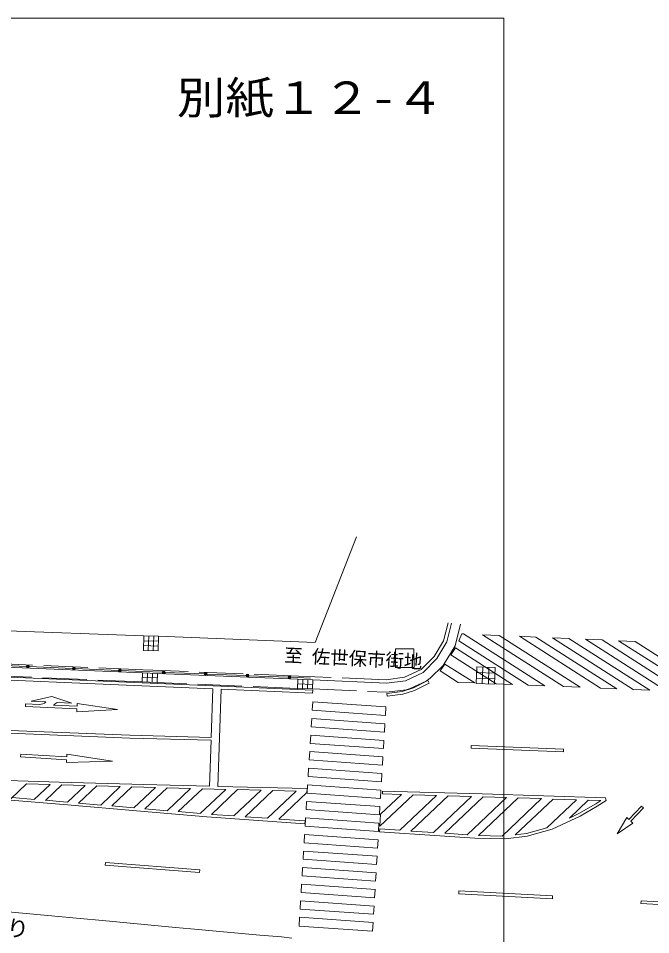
# Model space of a CAD drawing. Units: millimetres, scale not verified. Extents: x -94331 to 144568, y -56598 to 62562.
# Drawn here: x 43122 to 77447, y 12862 to 62562 of the extents above; entities that cross this region are included whole.
import ezdxf
from ezdxf.enums import TextEntityAlignment as Align

# ---------------------------------------------------------------- set-up
doc = ezdxf.new("R2010")
doc.units = ezdxf.units.MM
doc.header["$LTSCALE"] = 400
doc.linetypes.add('DASHED', pattern=[7.5, 6, -1.5])
for name, color, linetype, lineweight in [('0-0_芯', 1, 'Continuous', 30), ('0-1_躯体', 7, 'Continuous', 9), ('0-2_壁', 7, 'Continuous', 9), ('0-9_ハッチ', 7, 'Continuous', 9), ('0-F_0', 7, 'Continuous', 9)]:
    doc.layers.add(name, color=color, linetype=linetype, lineweight=lineweight)
doc.layers.add('0-7_ハッチ', color=7, linetype='Continuous')
doc.styles.add('ＭＳ ゴシック', font='')
doc.styles.get('ＭＳ ゴシック').set_extended_font_data('MS Gothic')

msp = doc.modelspace()

# ---------------------------------------------------------------- linework, layer by layer
at = {"layer": '0-1_躯体'}
for p, q in [((49938.2, 29071.6), (40763.3, 29412.7)), ((50203.6, 29062.6), (50176.4, 28265.8)), ((50469, 29053.5), (50441.8, 28256.8)), ((49920.1, 28540.4), (50716.2, 28513.3)), ((49929.2, 28806), (50725.3, 28778.9)), ((40502.8, 27459.5), (49866.5, 27061.9)), ((43572.5, 27405), (42397, 27455.6)), ((43713.6, 27398.9), (44889.1, 27348.3)), ((46064.5, 27297.7), (44889.1, 27348.3)), ((46205.6, 27291.6), (47381.1, 27241)), ((48556.5, 27190.4), (47381.1, 27241)), ((48697.6, 27184.3), (49873.1, 27133.7)), ((50947.5, 27091.7), (49873.1, 27133.7)), ((50133.9, 27051.9), (50115.3, 26557.8)), ((50401.2, 27041.8), (50382.7, 26547.8)), ((50668.6, 27031.8), (58294.2, 26712.4)), ((51076.4, 27086.7), (52150.9, 27044.7)), ((53225.3, 27002.8), (52150.9, 27044.7)), ((53354.2, 26997.7), (54428.7, 26955.8)), ((55503.1, 26913.8), (54428.7, 26955.8)), ((55632, 26908.8), (56706.5, 26866.8)), ((57780.9, 26824.9), (56706.5, 26866.8)), ((50659.3, 26784.7), (49857.2, 26814.9)), ((57909.8, 26819.8), (58984.3, 26777.9)), ((59091, 26434.5), (58284.9, 26465)), ((58563, 26702.2), (58544.2, 26207.5)), ((58831.7, 26692), (58812.9, 26197.3)), ((63100.4, 26511.5), (59100.4, 26681.8)), ((53591.9, 23554.4), (53684.9, 26199.9)), ((53943.5, 20905.6), (54128, 26180.9)), ((54128, 26180.9), (59093.7, 25968.6)), ((59100.1, 26118.5), (59093.7, 25968.6)), ((46021.5, 25417.8), (45222.5, 25457)), ((59072.9, 25033.8), (59100.3, 25485.7)), ((59100.3, 25485.7), (63075.6, 25224.3)), ((46306.5, 25103.5), (43509.8, 25240.6)), ((46299.1, 24953.6), (46306.5, 25103.5)), ((63047.3, 24748.2), (59072.9, 25033.8)), ((59018.3, 24135.4), (59045.6, 24584.6)), ((63020.5, 24299), (59045.6, 24584.6)), ((62993.7, 23849.8), (59018.3, 24135.4)), ((53500.2, 20916.7), (53587.7, 23404.5)), ((58963.8, 23237), (58991.1, 23686.2)), ((62966.9, 23400.5), (58991.1, 23686.2)), ((62940.1, 22951.3), (58963.8, 23237)), ((45758.6, 22652.4), (45749.7, 22502.7)), ((48240.8, 22279.5), (45758.6, 22652.4)), ((58909.3, 22338.6), (58936.5, 22787.8)), ((62913.3, 22502.1), (58936.5, 22787.8)), ((58854.7, 21440.2), (58882, 21889.4)), ((62859.8, 21603.6), (58882, 21889.4)), ((62886.5, 22052.8), (58909.3, 22338.6)), ((62833, 21154.3), (58854.7, 21440.2)), ((43573.9, 21042.8), (42718.2, 20232.6)), ((43573.9, 21042.8), (44842.6, 21004.6)), ((44842.6, 21004.6), (43989.7, 20197.1)), ((45476.9, 20985.4), (44590.9, 20146.5)), ((45476.9, 20985.4), (46747.3, 20948.8)), ((46747.3, 20948.8), (45793.2, 20045.5)), ((47382.3, 20930.4), (46394.3, 19994.9)), ((47382.3, 20930.4), (48652.5, 20893.6)), ((48652.5, 20893.6), (47596.6, 19893.9)), ((49287.6, 20875.2), (48196.4, 19842)), ((58808.4, 20783), (53943.5, 20905.6)), ((58800.2, 20541.8), (58827.5, 20991)), ((62806.2, 20705.1), (58827.5, 20991)), ((50560.2, 20840.7), (49395, 19737.5)), ((51197.8, 20824.7), (49996.2, 19687)), ((51197.8, 20824.7), (52472.9, 20792.5)), ((52472.9, 20792.5), (51198.5, 19585.9)), ((53110.4, 20776.5), (51799.6, 19535.4)), ((54385.5, 20744.4), (52996.9, 19429.6)), ((53110.4, 20776.5), (54385.5, 20744.4)), ((55023.1, 20728.3), (53606.4, 19387)), ((56298.2, 20696.2), (54825.4, 19301.8)), ((55023.1, 20728.3), (56298.2, 20696.2)), ((56935.8, 20680.2), (55434.9, 19259.1)), ((58210.9, 20648), (56653.9, 19173.9)), ((56935.8, 20680.2), (58210.9, 20648)), ((58780, 20567.2), (57263.4, 19131.3)), ((58780, 20567.2), (58793.3, 20783.4)), ((62779.4, 20255.9), (58800.2, 20541.8)), ((43995.1, 20202.1), (42793.3, 20303.7)), ((47596.6, 19893.9), (46397.1, 19997.6)), ((58745.7, 19643.4), (58772.9, 20092.6)), ((62752.6, 19806.6), (58772.9, 20092.6)), ((49395.9, 19738.3), (48196.4, 19842)), ((51198.5, 19585.9), (49996.2, 19687)), ((53001.9, 19434.3), (51799.6, 19535.4)), ((54825.4, 19301.8), (53606.4, 19387)), ((62725.8, 19357.4), (58745.7, 19643.4)), ((56653.9, 19173.9), (55434.9, 19259.1)), ((58691.5, 19031.4), (57263.4, 19131.3)), ((58681, 18881.8), (58691.5, 19031.4)), ((58691.1, 18745), (58718.4, 19194.2)), ((62699.1, 18908.2), (58718.4, 19194.2)), ((62672.3, 18458.9), (58691.1, 18745)), ((58636.6, 17846.6), (58663.9, 18295.8)), ((62645.5, 18009.7), (58663.9, 18295.8)), ((58582, 16948.2), (58609.3, 17397.4)), ((62591.9, 17111.2), (58609.3, 17397.4)), ((62618.7, 17560.5), (58636.6, 17846.6)), ((62565.1, 16662), (58582, 16948.2)), ((47850.1, 16774.4), (47838.8, 16624.8)), ((47838.8, 16624.8), (52959.2, 16235)), ((52970.6, 16384.5), (47850.1, 16774.4)), ((58527.5, 16049.8), (58554.8, 16499)), ((62538.4, 16212.8), (58554.8, 16499)), ((52970.6, 16384.5), (52959.2, 16235)), ((62511.6, 15763.5), (58527.5, 16049.8)), ((58473, 15151.4), (58500.2, 15600.6)), ((62505.5, 15312.8), (58500.2, 15600.6)), ((62473.2, 14864), (58473, 15151.4)), ((58418.4, 14253), (58445.7, 14702.2)), ((62441, 14415.1), (58445.7, 14702.2)), ((62408.7, 13966.3), (58418.4, 14253)), ((58391.2, 13803.8), (62377.7, 13517.3))]:
    msp.add_line(p, q, dxfattribs=at)
at = {"layer": '0-1_躯体', "linetype": 'DASHED'}
for p, q in [((49894.9, 27233.5), (39696.3, 27661.5)), ((49836.9, 26568.3), (40482.1, 26969.4)), ((58329, 26883.8), (49894.9, 27233.5)), ((63096.5, 26682.1), (58329, 26883.8)), ((58260.2, 26218.2), (50650, 26537.7)), ((59081.6, 26187.1), (63104, 26006.8))]:
    msp.add_line(p, q, dxfattribs=at)
at = {"layer": '0-1_躯体'}
for points in [[(61482.7, 34434.6), (59229.6, 28700.4), (50734.3, 29044.5)], [(59100.1, 26118.5), (53690.7, 26349.8), (49840.1, 26514.5), (39697.7, 26950.7)], [(39691.1, 26800.8), (49833.7, 26364.6), (53684.3, 26199.9), (53684.9, 26199.9)], [(44259.2, 25354), (43517.2, 25390.4), (43509.8, 25240.6)], [(46021.5, 25417.8), (44937.5, 25771.3), (43824.2, 25525.5), (44623.2, 25486.3)], [(46321.2, 25403.1), (46313.8, 25253.3), (45028, 25316.3)], [(46299.1, 24953.6), (48507.5, 25070.6), (46321.2, 25403.1)], [(28733.1, 24439.1), (32049.3, 24272.9), (36720.9, 24049.7), (42647.7, 23786.9), (49170.9, 23527.4), (53587.7, 23404.5)], [(53591.9, 23554.4), (49176, 23677.3), (42654, 23936.8), (36727.8, 24199.6), (32056.6, 24422.7), (28740.6, 24589)], [(45740.8, 22352.9), (43245.2, 22501.2), (43254.1, 22650.9), (45749.7, 22502.7)], [(48240.8, 22279.5), (45731.9, 22203.2), (45740.8, 22352.9)], [(53500.2, 20916.7), (49934.8, 21006.5), (45338.4, 21139.7), (40824.7, 21275.7), (34160.2, 21475.1), (29313.2, 21648.4), (24901.1, 21783.5)], [(49287.6, 20875.2), (49930.8, 20856.6), (50560.2, 20840.7)], [(41380.3, 20272.5), (45568.8, 19918.6), (49752.4, 19557), (53349.5, 19254.6), (58681, 18881.8)], [(45797.4, 20049.4), (45581.5, 20068.1), (44596, 20151.4)], [(62350.4, 13059.8), (58362.2, 13326.9), (58391.2, 13803.8)]]:
    msp.add_lwpolyline(points, dxfattribs=at)
for points in [[(49938.2, 29071.6), (49911.1, 28274.8), (50707.2, 28247.7), (50734.3, 29044.5)], [(50668.6, 27031.8), (49866.5, 27061.9), (49848, 26567.9), (50650, 26537.7)], [(59100.4, 26681.8), (58294.2, 26712.4), (58275.5, 26217.7), (59081.6, 26187.1)]]:
    msp.add_lwpolyline(points, close=True, dxfattribs=at)
for centre, radius in [((43643, 27401.9), 75), ((43643, 27401.9), 49.5), ((43643, 27401.9), 24.5), ((46135, 27294.6), 75), ((46135, 27294.6), 49.5), ((46135, 27294.6), 24.5), ((48627.1, 27187.3), 75), ((48627.1, 27187.3), 49.5), ((48627.1, 27187.3), 24.5), ((51012, 27089.2), 75), ((51012, 27089.2), 49.5), ((51012, 27089.2), 24.5), ((53289.8, 27000.3), 75), ((53289.8, 27000.3), 49.5), ((53289.8, 27000.3), 24.5), ((55567.6, 26911.3), 75), ((55567.6, 26911.3), 49.5), ((55567.6, 26911.3), 24.5), ((57845.4, 26822.4), 75), ((57845.4, 26822.4), 49.5), ((57845.4, 26822.4), 24.5)]:
    msp.add_circle(centre, radius, dxfattribs=at)
for centre, radius, start, end in [((44283.7, 25853.4), 500, 267.19314, 312.76616), ((44543.5, 26191.1), 1000, 298.98149, 312.76616), ((44543.5, 26191.1), 1000, 267.19315, 267.19317)]:
    msp.add_arc(centre, radius, start, end, dxfattribs=at)
at = {"layer": '0-2_壁'}
msp.add_lwpolyline([(-7311.2, 18089.1), (8706.5, 16869.3), (8689.8, 16640.1), (21085.6, 15779.8), (30634.5, 15171.5), (31446.6, 15104.7), (36320.8, 14656.7), (37496.9, 14572.4), (40760, 14265.4), (41579.2, 14198.6), (46485.3, 13741.2), (47689.7, 13628.3), (51659.5, 13258.2), (52488.2, 13183), (56224.7, 12839.6), (57412.4, 12736.3), (57966.5, 12679.6)], dxfattribs=at)
at = {"layer": '0-9_ハッチ'}
for p, q in [((67290.3, 29176.4), (71696.7, 26358.8)), ((68318.6, 29131.3), (72721.6, 26315.9)), ((69215.9, 29091.7), (68318.6, 29131.3)), ((69215.9, 29091.7), (73615.4, 26278.4)), ((70318.9, 29043.5), (74715, 26232.4)), ((71216.2, 29003.8), (70318.9, 29043.5)), ((71216.2, 29003.8), (75608.9, 26195)), ((72113.5, 28964.2), (76502.7, 26157.6)), ((73010.7, 28924.6), (72113.5, 28964.2)), ((73010.7, 28924.6), (77396.6, 26120.1)), ((73908, 28885), (78290.4, 26082.7)), ((74805.3, 28845.4), (73908, 28885)), ((74805.3, 28845.4), (79184.3, 26045.3)), ((66600.4, 28040.6), (66850.8, 28414.6)), ((66850.8, 28414.6), (69951.5, 26431.9)), ((67040.8, 28801.8), (70802.8, 26396.2)), ((75702.5, 28805.8), (80078.1, 26007.8)), ((76599.8, 28766.1), (75702.5, 28805.8)), ((76599.8, 28766.1), (80972, 25970.4)), ((66600.4, 28040.6), (69057.7, 26469.3)), ((68339.8, 27372.4), (68308.2, 26469.8)), ((68669.7, 27360.9), (68638.2, 26458.2)), ((68989.2, 27048.4), (67999.3, 27083.1)), ((63100.4, 26511.5), (59100.4, 26681.8)), ((65348.2, 26641.3), (65417.1, 26508.1)), ((68978.6, 26747.6), (67988.8, 26782.2)), ((69057.7, 26469.3), (69951.5, 26431.9)), ((71696.7, 26358.8), (70802.8, 26396.2)), ((63119.3, 25949.9), (63137.8, 25801.1)), ((72721.6, 26315.9), (73615.4, 26278.4)), ((74715, 26232.4), (75608.9, 26195)), ((76502.7, 26157.6), (77396.6, 26120.1)), ((63047.3, 24748.2), (59072.9, 25033.8)), ((63020.5, 24299), (59045.6, 24584.6)), ((62993.7, 23849.8), (59018.3, 24135.4)), ((63020.5, 24299), (62993.7, 23849.8)), ((62966.9, 23400.5), (58991.1, 23686.2)), ((62966.9, 23400.5), (62940.1, 22951.3)), ((62940.1, 22951.3), (58963.8, 23237)), ((67708, 23130.1), (67701.9, 22980.2)), ((67701.9, 22980.2), (72717, 22774.6)), ((72723.1, 22924.5), (67708, 23130.1)), ((72723.1, 22924.5), (72717, 22774.6)), ((62913.3, 22502.1), (58936.5, 22787.8)), ((62913.3, 22502.1), (62886.5, 22052.8)), ((62859.8, 21603.6), (58882, 21889.4)), ((62886.5, 22052.8), (58909.3, 22338.6)), ((62833, 21154.3), (58854.7, 21440.2)), ((62859.8, 21603.6), (62833, 21154.3)), ((62806.2, 20705.1), (58827.5, 20991)), ((62779.4, 20255.9), (58800.2, 20541.8)), ((62806.2, 20705.1), (62779.4, 20255.9)), ((63914.2, 20470.6), (62785.9, 19402.4)), ((62880.7, 20499.9), (62884.9, 20649.8)), ((62880.7, 20499.9), (63914.2, 20470.6)), ((65820.7, 20416.7), (63822.6, 18524.8)), ((66456.2, 20398.7), (64434.1, 18484.1)), ((64549.7, 20452.6), (65820.7, 20416.7)), ((66456.2, 20398.7), (67727.2, 20362.7)), ((62752.6, 19806.6), (58772.9, 20092.6)), ((67727.2, 20362.7), (65657, 18402.6)), ((68362.8, 20344.7), (66267.7, 18361.1)), ((69627.2, 20302.5), (67486.8, 18275.9)), ((70259.6, 20281.5), (68105, 18241.5)), ((68362.5, 20344.4), (69627.2, 20302.5)), ((71524.3, 20239.6), (69379, 18208.4)), ((72156.7, 20218.6), (70097.8, 18269.2)), ((70259.6, 20281.5), (71524.3, 20239.6)), ((73421.5, 20176.7), (71817.5, 18658.1)), ((72156.7, 20218.6), (73421.5, 20176.7)), ((74053.9, 20155.8), (73031.6, 19187.9)), ((74053.9, 20155.8), (74746.2, 20132.8)), ((75029.2, 20136.8), (74991.1, 20274.8)), ((62725.8, 19357.4), (58745.7, 19643.4)), ((62752.6, 19806.6), (62725.8, 19357.4)), ((62699.1, 18908.2), (58718.4, 19194.2)), ((62699.1, 18908.2), (62672.3, 18458.9)), ((75633.2, 18335.1), (76157.7, 19215.7)), ((75633.2, 18335.1), (76484.3, 18906.2)), ((62672.3, 18458.9), (58691.1, 18745)), ((62731.9, 18447.1), (62741.9, 18596.8)), ((63822.6, 18524.8), (62741.9, 18596.8)), ((65657, 18402.6), (64434.1, 18484.1)), ((62645.5, 18009.7), (58663.9, 18295.8)), ((62645.5, 18009.7), (62618.7, 17560.5)), ((67486.8, 18275.9), (66267.7, 18361.1)), ((69379, 18208.4), (68105, 18241.5)), ((62591.9, 17111.2), (58609.3, 17397.4)), ((62618.7, 17560.5), (58636.6, 17846.6)), ((62565.1, 16662), (58582, 16948.2)), ((62591.9, 17111.2), (62565.1, 16662)), ((62538.4, 16212.8), (58554.8, 16499)), ((62511.6, 15763.5), (58527.5, 16049.8)), ((62538.4, 16212.8), (62511.6, 15763.5)), ((62505.5, 15312.8), (58500.2, 15600.6)), ((62473.2, 14864), (58473, 15151.4)), ((62484.8, 15314.3), (62458, 14865.1)), ((67024.2, 15083.5), (67032.3, 15233.3)), ((67024.2, 15083.5), (72108.7, 14811.1)), ((72116.7, 14960.9), (67032.3, 15233.3)), ((72108.7, 14811.1), (72116.7, 14960.9)), ((62441, 14415.1), (58445.7, 14702.2)), ((62431.2, 14415.8), (62404.4, 13966.6)), ((76916.5, 14547.8), (76924.8, 14697.6)), ((76916.5, 14547.8), (81964.4, 14268.5)), ((81972.7, 14418.3), (76924.8, 14697.6)), ((62408.7, 13966.3), (58418.4, 14253)), ((58391.2, 13803.8), (62377.7, 13517.3))]:
    msp.add_line(p, q, dxfattribs=at)
at = {"layer": '0-9_ハッチ', "linetype": 'DASHED'}
for p, q in [((63096.5, 26682.1), (58329, 26883.8)), ((59081.6, 26187.1), (63104, 26006.8))]:
    msp.add_line(p, q, dxfattribs=at)
for points in [[(66449.9, 29778.9), (66203.3, 28800.2), (65695, 27944.5), (64981.1, 27243.4), (64079.5, 26824.5), (63096.5, 26682.1)], [(63104, 26006.8), (64168.7, 26142.9), (64392.6, 26208.2), (65261.7, 26616.6), (65473.4, 26771.5), (66174.9, 27459.1), (66828.1, 28534.5), (67125.2, 29704.5)]]:
    msp.add_lwpolyline(points, dxfattribs=at)
at = {"layer": '0-9_ハッチ'}
for points in [[(63100.4, 26511.5), (64133.2, 26635.7), (65095.1, 27085.9), (65847, 27836), (66375.3, 28740.8), (66639.3, 29752.6)], [(67290.3, 29176.4), (67203.9, 29181), (67040.8, 28801.8)], [(65348.2, 26641.3), (64576.7, 26242.1), (63961, 26054.4), (63119.3, 25949.9)], [(63137.8, 25801.1), (63992.4, 25907.1), (64633.5, 26102.6), (65417.1, 26508.1)], [(59100.3, 25485.7), (63075.6, 25224.3), (63047.3, 24748.2)], [(64549.7, 20452.6), (62749.5, 18748.2), (62785.9, 19402.4)], [(74991.1, 20274.8), (68306.6, 20496.3), (62884.9, 20649.8)], [(62731.9, 18447.1), (65999.4, 18229.4), (67896.9, 18096.9), (69566.6, 18053.5), (70741.5, 18196.4), (72097.8, 18581.8), (73614.1, 19296.7), (74550.6, 19828.2), (75029.2, 20136.8)], [(74746.2, 20132.8), (74472.8, 19956.6), (73545, 19429.9), (73031.6, 19187.9)], [(76484.3, 18906.2), (76375.4, 19009.4), (77063.3, 19735.2), (76954.4, 19838.4), (76266.5, 19112.6), (76157.7, 19215.7)], [(71817.5, 18658.1), (70711.7, 18343.9), (70097.8, 18269.2)], [(62377.7, 13517.3), (62350.4, 13059.8), (58362.2, 13326.9)]]:
    msp.add_lwpolyline(points, dxfattribs=at)
for points in [[(63599.7, 27356.7), (64599.7, 27359.5), (64596.9, 28359.5), (63596.9, 28356.7)], [(66268.5, 27537.8), (66012.8, 27165.8), (66997, 26542.6), (67908.4, 26517.4)], [(68999.7, 27349.3), (68009.8, 27384), (67978.3, 26481.3), (68968.1, 26446.7)]]:
    msp.add_lwpolyline(points, close=True, dxfattribs=at)
at = {"layer": '0-F_0'}
for p in [(-94331.1, 62562.1), (69468.9, -50437.9)]:
    msp.add_line(p, (69468.9, 62562.1), dxfattribs=at)

# ---------------------------------------------------------------- texts
at = {"layer": '0-0_芯', "color": 7, "style": 'ＭＳ ゴシック', "width": 1.1}
msp.add_text('別紙１２-４', height=1760, dxfattribs=at).set_placement((51721.2, 56846.7), align=Align.BOTTOM_LEFT)
at = {"layer": '0-0_芯', "insert": (22855.7, 14201.7), "char_height": 879.8, "attachment_point": 7, "rotation": 355.645, "style": 'ＭＳ ゴシック'}
msp.add_mtext('\\T1.17;乗入口整備工事は佐世保市により', dxfattribs=at)
at = {"layer": '0-7_ハッチ', "style": 'ＭＳ ゴシック'}
msp.add_text('至 佐世保市街地', height=733.1, rotation=357.164, dxfattribs=at).set_placement((57531.8, 27448), align=Align.BOTTOM_LEFT)

doc.saveas('drawing.dxf')
